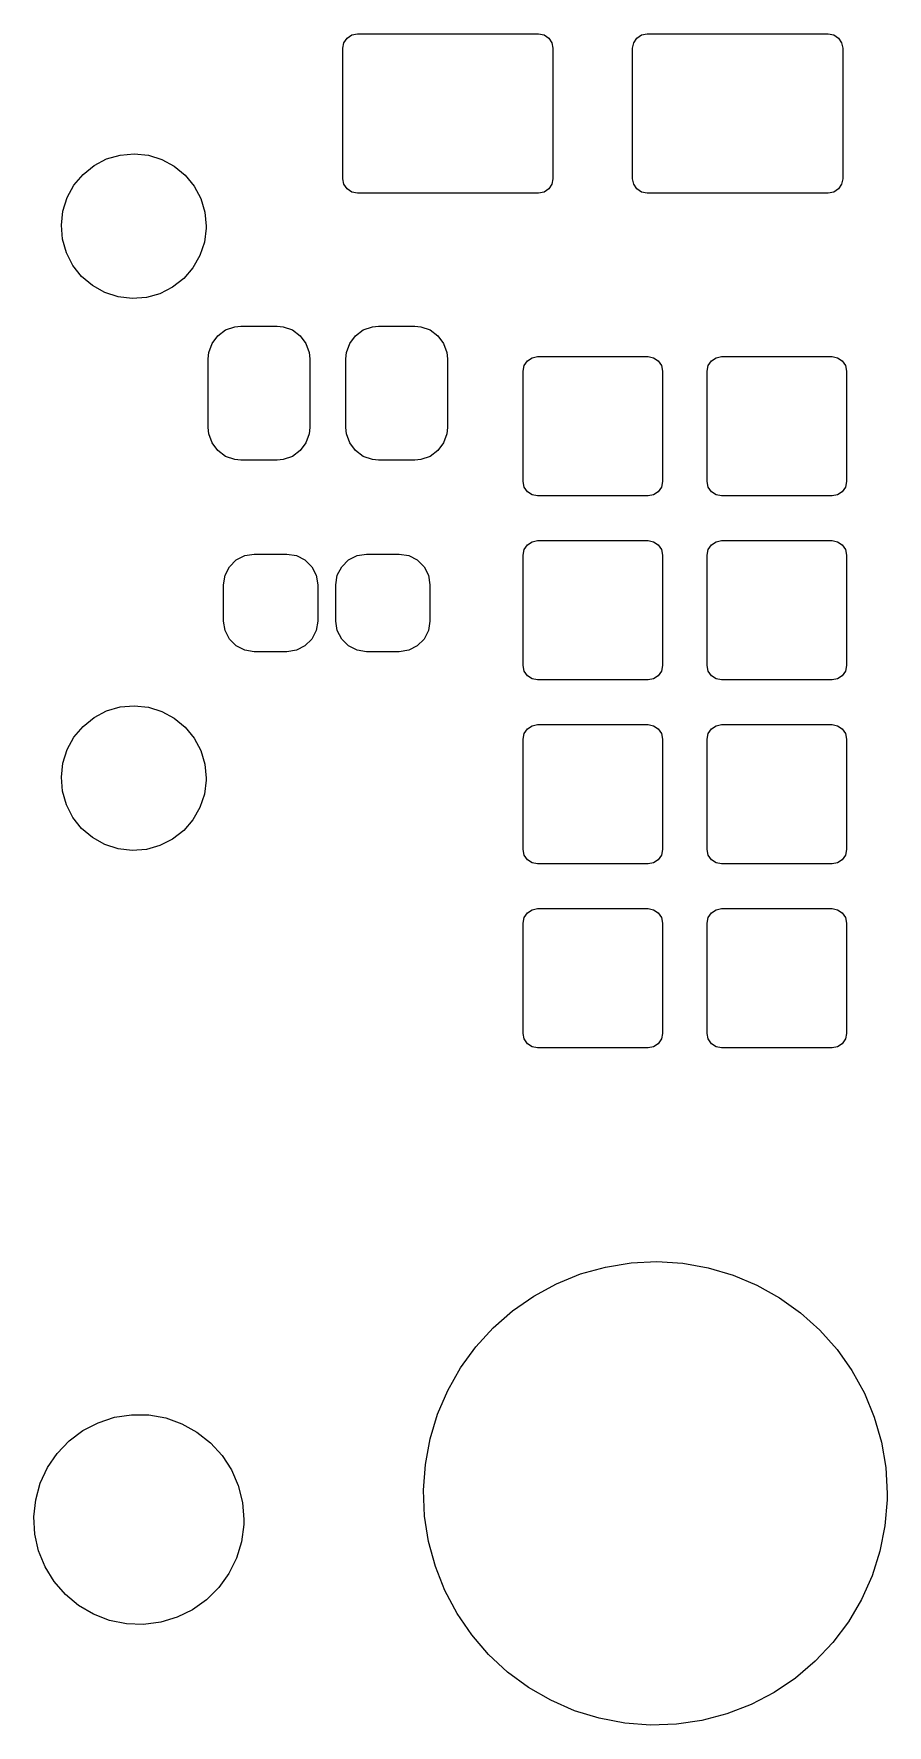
# Model space of a CAD drawing. Extents: x 3.87 to 6.13, y -5.13 to -3.27.
# Drawn here: x 5.662 to 6.126, y -5.126 to -4.207 of the extents above; entities that cross this region are included whole.
import ezdxf

# ---------------------------------------------------------------- set-up
doc = ezdxf.new("R2010")
doc.units = 0
doc.header["$MEASUREMENT"] = 0
doc.layers.add('BLACK', color=7, linetype='CONTINUOUS')

msp = doc.modelspace()

# ---------------------------------------------------------------- linework, layer by layer
at = {"layer": 'BLACK', "linetype": 'CONTINUOUS'}
for p, q in [((5.83077, -4.21155), (5.83248, -4.209)), ((5.83248, -4.209), (5.83503, -4.20729)), ((5.83503, -4.20729), (5.83805, -4.20669)), ((5.83805, -4.20669), (5.93647, -4.20669)), ((5.93647, -4.20669), (5.93949, -4.20729)), ((5.93949, -4.20729), (5.94204, -4.209)), ((5.94204, -4.209), (5.94375, -4.21155)), ((5.98825, -4.21155), (5.98996, -4.209)), ((5.98996, -4.209), (5.99251, -4.20729)), ((5.99251, -4.20729), (5.99553, -4.20669)), ((5.99553, -4.20669), (6.09395, -4.20669)), ((6.09395, -4.20669), (6.09697, -4.20729)), ((6.09697, -4.20729), (6.09952, -4.209)), ((6.09952, -4.209), (6.10123, -4.21155)), ((5.83017, -4.21457), (5.83077, -4.21155)), ((5.83017, -4.28543), (5.83017, -4.21457)), ((5.94375, -4.21155), (5.94435, -4.21457)), ((5.94435, -4.21457), (5.94435, -4.28543)), ((5.98765, -4.21457), (5.98825, -4.21155)), ((5.98765, -4.28543), (5.98765, -4.21457)), ((6.10123, -4.21155), (6.10183, -4.21457)), ((6.10183, -4.21457), (6.10183, -4.28543)), ((5.70179, -4.27472), (5.70916, -4.27255)), ((5.70916, -4.27255), (5.71681, -4.27185)), ((5.71681, -4.27185), (5.72445, -4.27265)), ((5.72445, -4.27265), (5.73179, -4.27493)), ((5.68405, -4.28898), (5.68899, -4.28309)), ((5.68899, -4.28309), (5.69498, -4.27828)), ((5.69498, -4.27828), (5.70179, -4.27472)), ((5.73179, -4.27493), (5.73855, -4.27858)), ((5.73855, -4.27858), (5.74447, -4.28348)), ((5.74447, -4.28348), (5.74933, -4.28943)), ((5.68035, -4.29571), (5.68405, -4.28898)), ((5.74933, -4.28943), (5.75293, -4.29622)), ((5.83077, -4.28845), (5.83017, -4.28543)), ((5.83248, -4.291), (5.83077, -4.28845)), ((5.83503, -4.29271), (5.83248, -4.291)), ((5.83805, -4.29331), (5.83503, -4.29271)), ((5.93949, -4.29271), (5.93647, -4.29331)), ((5.94204, -4.291), (5.93949, -4.29271)), ((5.94375, -4.28845), (5.94204, -4.291)), ((5.94435, -4.28543), (5.94375, -4.28845)), ((5.98825, -4.28845), (5.98765, -4.28543)), ((5.98996, -4.291), (5.98825, -4.28845)), ((5.99251, -4.29271), (5.98996, -4.291)), ((5.99553, -4.29331), (5.99251, -4.29271)), ((6.09697, -4.29271), (6.09395, -4.29331)), ((6.09952, -4.291), (6.09697, -4.29271)), ((6.10123, -4.28845), (6.09952, -4.291)), ((6.10183, -4.28543), (6.10123, -4.28845)), ((5.67803, -4.30303), (5.68035, -4.29571)), ((5.75293, -4.29622), (5.75516, -4.30357)), ((5.93647, -4.29331), (5.83805, -4.29331)), ((6.09395, -4.29331), (5.99553, -4.29331)), ((5.67717, -4.31067), (5.67803, -4.30303)), ((5.67781, -4.31833), (5.67717, -4.31067)), ((5.75516, -4.30357), (5.75591, -4.31122)), ((5.75591, -4.31122), (5.75589, -4.31232)), ((5.67993, -4.32571), (5.67781, -4.31833)), ((5.75493, -4.31994), (5.7525, -4.32723)), ((5.75589, -4.31232), (5.75493, -4.31994)), ((5.68344, -4.33255), (5.67993, -4.32571)), ((5.7525, -4.32723), (5.74871, -4.33391)), ((5.68821, -4.33857), (5.68344, -4.33255)), ((5.69407, -4.34355), (5.68821, -4.33857)), ((5.74871, -4.33391), (5.74369, -4.33973)), ((5.70077, -4.3473), (5.69407, -4.34355)), ((5.70808, -4.34967), (5.70077, -4.3473)), ((5.73077, -4.34793), (5.72337, -4.34999)), ((5.73763, -4.34446), (5.73077, -4.34793)), ((5.74369, -4.33973), (5.73763, -4.34446)), ((5.71571, -4.35058), (5.70808, -4.34967)), ((5.72337, -4.34999), (5.71571, -4.35058)), ((5.76647, -4.36764), (5.77144, -4.3659)), ((5.77144, -4.3659), (5.77476, -4.36558)), ((5.77476, -4.36558), (5.79444, -4.36558)), ((5.79444, -4.36558), (5.79776, -4.3659)), ((5.79776, -4.3659), (5.80273, -4.36764)), ((5.84127, -4.36764), (5.84624, -4.3659)), ((5.84624, -4.3659), (5.84956, -4.36558)), ((5.84956, -4.36558), (5.86924, -4.36558)), ((5.86924, -4.36558), (5.87256, -4.3659)), ((5.87256, -4.3659), (5.87753, -4.36764)), ((5.75735, -4.37998), (5.7591, -4.37501)), ((5.7591, -4.37501), (5.76223, -4.37077)), ((5.76223, -4.37077), (5.76647, -4.36764)), ((5.80273, -4.36764), (5.80697, -4.37077)), ((5.80697, -4.37077), (5.8101, -4.37501)), ((5.8101, -4.37501), (5.81184, -4.37998)), ((5.83216, -4.37998), (5.8339, -4.37501)), ((5.8339, -4.37501), (5.83703, -4.37077)), ((5.83703, -4.37077), (5.84127, -4.36764)), ((5.87753, -4.36764), (5.88177, -4.37077)), ((5.88177, -4.37077), (5.8849, -4.37501)), ((5.8849, -4.37501), (5.88665, -4.37998)), ((5.75704, -4.3833), (5.75735, -4.37998)), ((5.75704, -4.4207), (5.75704, -4.3833)), ((5.81184, -4.37998), (5.81216, -4.3833)), ((5.81216, -4.3833), (5.81216, -4.4207)), ((5.83184, -4.3833), (5.83216, -4.37998)), ((5.83184, -4.4207), (5.83184, -4.3833)), ((5.88665, -4.37998), (5.88696, -4.3833)), ((5.88696, -4.3833), (5.88696, -4.4207)), ((5.92873, -4.38699), (5.93043, -4.38443)), ((5.93043, -4.38443), (5.93299, -4.38273)), ((5.93299, -4.38273), (5.936, -4.38213)), ((5.936, -4.38213), (5.996, -4.38213)), ((5.996, -4.38213), (5.99901, -4.38273)), ((5.99901, -4.38273), (6.00157, -4.38443)), ((6.00157, -4.38443), (6.00327, -4.38699)), ((6.02873, -4.38699), (6.03043, -4.38443)), ((6.03043, -4.38443), (6.03299, -4.38273)), ((6.03299, -4.38273), (6.036, -4.38213)), ((6.036, -4.38213), (6.096, -4.38213)), ((6.096, -4.38213), (6.09901, -4.38273)), ((6.09901, -4.38273), (6.10157, -4.38443)), ((6.10157, -4.38443), (6.10327, -4.38699)), ((5.92813, -4.39), (5.92873, -4.38699)), ((5.92813, -4.45), (5.92813, -4.39)), ((6.00327, -4.38699), (6.00387, -4.39)), ((6.00387, -4.39), (6.00387, -4.45)), ((6.02813, -4.39), (6.02873, -4.38699)), ((6.02813, -4.45), (6.02813, -4.39)), ((6.10327, -4.38699), (6.10387, -4.39)), ((6.10387, -4.39), (6.10387, -4.45)), ((5.75735, -4.42402), (5.75704, -4.4207)), ((5.81216, -4.4207), (5.81184, -4.42402)), ((5.83216, -4.42402), (5.83184, -4.4207)), ((5.88696, -4.4207), (5.88665, -4.42402)), ((5.7591, -4.42899), (5.75735, -4.42402)), ((5.76223, -4.43323), (5.7591, -4.42899)), ((5.8101, -4.42899), (5.80697, -4.43323)), ((5.81184, -4.42402), (5.8101, -4.42899)), ((5.8339, -4.42899), (5.83216, -4.42402)), ((5.83703, -4.43323), (5.8339, -4.42899)), ((5.8849, -4.42899), (5.88177, -4.43323)), ((5.88665, -4.42402), (5.8849, -4.42899)), ((5.76647, -4.43636), (5.76223, -4.43323)), ((5.77144, -4.4381), (5.76647, -4.43636)), ((5.77476, -4.43842), (5.77144, -4.4381)), ((5.79444, -4.43842), (5.77476, -4.43842)), ((5.79776, -4.4381), (5.79444, -4.43842)), ((5.80273, -4.43636), (5.79776, -4.4381)), ((5.80697, -4.43323), (5.80273, -4.43636)), ((5.84127, -4.43636), (5.83703, -4.43323)), ((5.84624, -4.4381), (5.84127, -4.43636)), ((5.84956, -4.43842), (5.84624, -4.4381)), ((5.86924, -4.43842), (5.84956, -4.43842)), ((5.87256, -4.4381), (5.86924, -4.43842)), ((5.87753, -4.43636), (5.87256, -4.4381)), ((5.88177, -4.43323), (5.87753, -4.43636)), ((5.92873, -4.45301), (5.92813, -4.45)), ((5.93043, -4.45557), (5.92873, -4.45301)), ((5.93299, -4.45727), (5.93043, -4.45557)), ((5.936, -4.45787), (5.93299, -4.45727)), ((5.996, -4.45787), (5.936, -4.45787)), ((5.99901, -4.45727), (5.996, -4.45787)), ((6.00157, -4.45557), (5.99901, -4.45727)), ((6.00327, -4.45301), (6.00157, -4.45557)), ((6.00387, -4.45), (6.00327, -4.45301)), ((6.02873, -4.45301), (6.02813, -4.45)), ((6.03043, -4.45557), (6.02873, -4.45301)), ((6.03299, -4.45727), (6.03043, -4.45557)), ((6.036, -4.45787), (6.03299, -4.45727)), ((6.096, -4.45787), (6.036, -4.45787)), ((6.09901, -4.45727), (6.096, -4.45787)), ((6.10157, -4.45557), (6.09901, -4.45727)), ((6.10327, -4.45301), (6.10157, -4.45557)), ((6.10387, -4.45), (6.10327, -4.45301)), ((5.92873, -4.48699), (5.93043, -4.48443)), ((5.93043, -4.48443), (5.93299, -4.48273)), ((5.93299, -4.48273), (5.936, -4.48213)), ((5.936, -4.48213), (5.996, -4.48213)), ((5.996, -4.48213), (5.99901, -4.48273)), ((5.99901, -4.48273), (6.00157, -4.48443)), ((6.00157, -4.48443), (6.00327, -4.48699)), ((6.02873, -4.48699), (6.03043, -4.48443)), ((6.03043, -4.48443), (6.03299, -4.48273)), ((6.03299, -4.48273), (6.036, -4.48213)), ((6.036, -4.48213), (6.096, -4.48213)), ((6.096, -4.48213), (6.09901, -4.48273)), ((6.09901, -4.48273), (6.10157, -4.48443)), ((6.10157, -4.48443), (6.10327, -4.48699)), ((5.76849, -4.49632), (5.7722, -4.49262)), ((5.7722, -4.49262), (5.77686, -4.49024)), ((5.77686, -4.49024), (5.78203, -4.48943)), ((5.78203, -4.48943), (5.79975, -4.48943)), ((5.79975, -4.48943), (5.80492, -4.49024)), ((5.80492, -4.49024), (5.80958, -4.49262)), ((5.80958, -4.49262), (5.81328, -4.49632)), ((5.82952, -4.49632), (5.83322, -4.49262)), ((5.83322, -4.49262), (5.83788, -4.49024)), ((5.83788, -4.49024), (5.84306, -4.48943)), ((5.84306, -4.48943), (5.86077, -4.48943)), ((5.86077, -4.48943), (5.86594, -4.49024)), ((5.86594, -4.49024), (5.87061, -4.49262)), ((5.87061, -4.49262), (5.87431, -4.49632)), ((5.92813, -4.49), (5.92873, -4.48699)), ((5.92813, -4.55), (5.92813, -4.49)), ((6.00327, -4.48699), (6.00387, -4.49)), ((6.00387, -4.49), (6.00387, -4.55)), ((6.02813, -4.49), (6.02873, -4.48699)), ((6.02813, -4.55), (6.02813, -4.49)), ((6.10327, -4.48699), (6.10387, -4.49)), ((6.10387, -4.49), (6.10387, -4.55)), ((5.7653, -4.50616), (5.76612, -4.50099)), ((5.76612, -4.50099), (5.76849, -4.49632)), ((5.81328, -4.49632), (5.81566, -4.50099)), ((5.81566, -4.50099), (5.81648, -4.50616)), ((5.82632, -4.50616), (5.82714, -4.50099)), ((5.82714, -4.50099), (5.82952, -4.49632)), ((5.87431, -4.49632), (5.87669, -4.50099)), ((5.87669, -4.50099), (5.8775, -4.50616)), ((5.7653, -4.52584), (5.7653, -4.50616)), ((5.81648, -4.50616), (5.81648, -4.52584)), ((5.82632, -4.52584), (5.82632, -4.50616)), ((5.8775, -4.50616), (5.8775, -4.52584)), ((5.76612, -4.53101), (5.7653, -4.52584)), ((5.76849, -4.53568), (5.76612, -4.53101)), ((5.81566, -4.53101), (5.81328, -4.53568)), ((5.81648, -4.52584), (5.81566, -4.53101)), ((5.82714, -4.53101), (5.82632, -4.52584)), ((5.82952, -4.53568), (5.82714, -4.53101)), ((5.87669, -4.53101), (5.87431, -4.53568)), ((5.8775, -4.52584), (5.87669, -4.53101)), ((5.7722, -4.53938), (5.76849, -4.53568)), ((5.77686, -4.54176), (5.7722, -4.53938)), ((5.80958, -4.53938), (5.80492, -4.54176)), ((5.81328, -4.53568), (5.80958, -4.53938)), ((5.83322, -4.53938), (5.82952, -4.53568)), ((5.83788, -4.54176), (5.83322, -4.53938)), ((5.87061, -4.53938), (5.86594, -4.54176)), ((5.87431, -4.53568), (5.87061, -4.53938)), ((5.78203, -4.54257), (5.77686, -4.54176)), ((5.79975, -4.54257), (5.78203, -4.54257)), ((5.80492, -4.54176), (5.79975, -4.54257)), ((5.84306, -4.54257), (5.83788, -4.54176)), ((5.86077, -4.54257), (5.84306, -4.54257)), ((5.86594, -4.54176), (5.86077, -4.54257)), ((5.92873, -4.55301), (5.92813, -4.55)), ((6.00387, -4.55), (6.00327, -4.55301)), ((6.02873, -4.55301), (6.02813, -4.55)), ((6.10387, -4.55), (6.10327, -4.55301)), ((5.93043, -4.55557), (5.92873, -4.55301)), ((5.93299, -4.55727), (5.93043, -4.55557)), ((5.936, -4.55787), (5.93299, -4.55727)), ((5.996, -4.55787), (5.936, -4.55787)), ((5.99901, -4.55727), (5.996, -4.55787)), ((6.00157, -4.55557), (5.99901, -4.55727)), ((6.00327, -4.55301), (6.00157, -4.55557)), ((6.03043, -4.55557), (6.02873, -4.55301)), ((6.03299, -4.55727), (6.03043, -4.55557)), ((6.036, -4.55787), (6.03299, -4.55727)), ((6.096, -4.55787), (6.036, -4.55787)), ((6.09901, -4.55727), (6.096, -4.55787)), ((6.10157, -4.55557), (6.09901, -4.55727)), ((6.10327, -4.55301), (6.10157, -4.55557)), ((5.69498, -4.57828), (5.70179, -4.57472)), ((5.70179, -4.57472), (5.70916, -4.57255)), ((5.70916, -4.57255), (5.71681, -4.57185)), ((5.71681, -4.57185), (5.72445, -4.57265)), ((5.72445, -4.57265), (5.73179, -4.57493)), ((5.73179, -4.57493), (5.73855, -4.57858)), ((5.68405, -4.58898), (5.68899, -4.58309)), ((5.68899, -4.58309), (5.69498, -4.57828)), ((5.73855, -4.57858), (5.74447, -4.58348)), ((5.74447, -4.58348), (5.74933, -4.58943)), ((5.92813, -4.59), (5.92873, -4.58699)), ((5.92873, -4.58699), (5.93043, -4.58443)), ((5.93043, -4.58443), (5.93299, -4.58273)), ((5.93299, -4.58273), (5.936, -4.58213)), ((5.936, -4.58213), (5.996, -4.58213)), ((5.996, -4.58213), (5.99901, -4.58273)), ((5.99901, -4.58273), (6.00157, -4.58443)), ((6.00157, -4.58443), (6.00327, -4.58699)), ((6.00327, -4.58699), (6.00387, -4.59)), ((6.02813, -4.59), (6.02873, -4.58699)), ((6.02873, -4.58699), (6.03043, -4.58443)), ((6.03043, -4.58443), (6.03299, -4.58273)), ((6.03299, -4.58273), (6.036, -4.58213)), ((6.036, -4.58213), (6.096, -4.58213)), ((6.096, -4.58213), (6.09901, -4.58273)), ((6.09901, -4.58273), (6.10157, -4.58443)), ((6.10157, -4.58443), (6.10327, -4.58699)), ((6.10327, -4.58699), (6.10387, -4.59)), ((5.67803, -4.60303), (5.68035, -4.59571)), ((5.68035, -4.59571), (5.68405, -4.58898)), ((5.74933, -4.58943), (5.75293, -4.59622)), ((5.75293, -4.59622), (5.75516, -4.60357)), ((5.92813, -4.65), (5.92813, -4.59)), ((6.00387, -4.59), (6.00387, -4.65)), ((6.02813, -4.65), (6.02813, -4.59)), ((6.10387, -4.59), (6.10387, -4.65)), ((5.67717, -4.61067), (5.67803, -4.60303)), ((5.75516, -4.60357), (5.75591, -4.61122)), ((5.67781, -4.61833), (5.67717, -4.61067)), ((5.75589, -4.61232), (5.75493, -4.61994)), ((5.75591, -4.61122), (5.75589, -4.61232)), ((5.67993, -4.62571), (5.67781, -4.61833)), ((5.75493, -4.61994), (5.7525, -4.62723)), ((5.68344, -4.63255), (5.67993, -4.62571)), ((5.68821, -4.63857), (5.68344, -4.63255)), ((5.7525, -4.62723), (5.74871, -4.63391)), ((5.69407, -4.64355), (5.68821, -4.63857)), ((5.74369, -4.63973), (5.73763, -4.64446)), ((5.74871, -4.63391), (5.74369, -4.63973)), ((5.70077, -4.6473), (5.69407, -4.64355)), ((5.70808, -4.64967), (5.70077, -4.6473)), ((5.71571, -4.65058), (5.70808, -4.64967)), ((5.72337, -4.64999), (5.71571, -4.65058)), ((5.73077, -4.64793), (5.72337, -4.64999)), ((5.73763, -4.64446), (5.73077, -4.64793)), ((5.92873, -4.65301), (5.92813, -4.65)), ((6.00387, -4.65), (6.00327, -4.65301)), ((6.02873, -4.65301), (6.02813, -4.65)), ((6.10387, -4.65), (6.10327, -4.65301)), ((5.93043, -4.65557), (5.92873, -4.65301)), ((5.93299, -4.65727), (5.93043, -4.65557)), ((5.936, -4.65787), (5.93299, -4.65727)), ((5.996, -4.65787), (5.936, -4.65787)), ((5.99901, -4.65727), (5.996, -4.65787)), ((6.00157, -4.65557), (5.99901, -4.65727)), ((6.00327, -4.65301), (6.00157, -4.65557)), ((6.03043, -4.65557), (6.02873, -4.65301)), ((6.03299, -4.65727), (6.03043, -4.65557)), ((6.036, -4.65787), (6.03299, -4.65727)), ((6.096, -4.65787), (6.036, -4.65787)), ((6.09901, -4.65727), (6.096, -4.65787)), ((6.10157, -4.65557), (6.09901, -4.65727)), ((6.10327, -4.65301), (6.10157, -4.65557)), ((5.92813, -4.69), (5.92873, -4.68699)), ((5.92873, -4.68699), (5.93043, -4.68443)), ((5.93043, -4.68443), (5.93299, -4.68273)), ((5.93299, -4.68273), (5.936, -4.68213)), ((5.936, -4.68213), (5.996, -4.68213)), ((5.996, -4.68213), (5.99901, -4.68273)), ((5.99901, -4.68273), (6.00157, -4.68443)), ((6.00157, -4.68443), (6.00327, -4.68699)), ((6.00327, -4.68699), (6.00387, -4.69)), ((6.02813, -4.69), (6.02873, -4.68699)), ((6.02873, -4.68699), (6.03043, -4.68443)), ((6.03043, -4.68443), (6.03299, -4.68273)), ((6.03299, -4.68273), (6.036, -4.68213)), ((6.036, -4.68213), (6.096, -4.68213)), ((6.096, -4.68213), (6.09901, -4.68273)), ((6.09901, -4.68273), (6.10157, -4.68443)), ((6.10157, -4.68443), (6.10327, -4.68699)), ((6.10327, -4.68699), (6.10387, -4.69)), ((5.92813, -4.75), (5.92813, -4.69)), ((6.00387, -4.69), (6.00387, -4.75)), ((6.02813, -4.75), (6.02813, -4.69)), ((6.10387, -4.69), (6.10387, -4.75)), ((5.92873, -4.75301), (5.92813, -4.75)), ((6.00387, -4.75), (6.00327, -4.75301)), ((6.02873, -4.75301), (6.02813, -4.75)), ((6.10387, -4.75), (6.10327, -4.75301)), ((5.93043, -4.75557), (5.92873, -4.75301)), ((5.93299, -4.75727), (5.93043, -4.75557)), ((5.936, -4.75787), (5.93299, -4.75727)), ((5.996, -4.75787), (5.936, -4.75787)), ((5.99901, -4.75727), (5.996, -4.75787)), ((6.00157, -4.75557), (5.99901, -4.75727)), ((6.00327, -4.75301), (6.00157, -4.75557)), ((6.03043, -4.75557), (6.02873, -4.75301)), ((6.03299, -4.75727), (6.03043, -4.75557)), ((6.036, -4.75787), (6.03299, -4.75727)), ((6.096, -4.75787), (6.036, -4.75787)), ((6.09901, -4.75727), (6.096, -4.75787)), ((6.10157, -4.75557), (6.09901, -4.75727)), ((6.10327, -4.75301), (6.10157, -4.75557)), ((5.94636, -4.88601), (5.9594, -4.88074)), ((5.9594, -4.88074), (5.97295, -4.87695)), ((5.97295, -4.87695), (5.98683, -4.87471)), ((5.98683, -4.87471), (6.00088, -4.87402)), ((6.00088, -4.87402), (6.01492, -4.8749)), ((6.01492, -4.8749), (6.02877, -4.87734)), ((6.02877, -4.87734), (6.04226, -4.88132)), ((6.04226, -4.88132), (6.05523, -4.88677)), ((5.93399, -4.8927), (5.94636, -4.88601)), ((6.05523, -4.88677), (6.06751, -4.89363)), ((5.92244, -4.90072), (5.93399, -4.8927)), ((6.06751, -4.89363), (6.07894, -4.90182)), ((5.91185, -4.90999), (5.92244, -4.90072)), ((6.07894, -4.90182), (6.08939, -4.91123)), ((5.90237, -4.92037), (5.91185, -4.90999)), ((6.08939, -4.91123), (6.09873, -4.92175)), ((5.8941, -4.93175), (5.90237, -4.92037)), ((6.09873, -4.92175), (6.10684, -4.93324)), ((5.88715, -4.94398), (5.8941, -4.93175)), ((6.10684, -4.93324), (6.11362, -4.94556)), ((5.88161, -4.95691), (5.88715, -4.94398)), ((6.11362, -4.94556), (6.11898, -4.95857)), ((5.68887, -4.96587), (5.69717, -4.96155)), ((5.69717, -4.96155), (5.70606, -4.95864)), ((5.70606, -4.95864), (5.71531, -4.95723)), ((5.71531, -4.95723), (5.72466, -4.95734)), ((5.72466, -4.95734), (5.73387, -4.95898)), ((5.73387, -4.95898), (5.74269, -4.9621)), ((5.74269, -4.9621), (5.75088, -4.96662)), ((5.87755, -4.97038), (5.88161, -4.95691)), ((6.11898, -4.95857), (6.12285, -4.97209)), ((5.67493, -4.97825), (5.68139, -4.97148)), ((5.68139, -4.97148), (5.68887, -4.96587)), ((5.75088, -4.96662), (5.75822, -4.97242)), ((5.75822, -4.97242), (5.76452, -4.97934)), ((5.87501, -4.98421), (5.87755, -4.97038)), ((6.12285, -4.97209), (6.1252, -4.98596)), ((5.66965, -4.98598), (5.67493, -4.97825)), ((5.76452, -4.97934), (5.7696, -4.9872)), ((5.66572, -4.99446), (5.66965, -4.98598)), ((5.7696, -4.9872), (5.77333, -4.99578)), ((5.87403, -4.99824), (5.87501, -4.98421)), ((6.1252, -4.98596), (6.12598, -5)), ((5.66322, -5.00348), (5.66572, -4.99446)), ((5.77333, -4.99578), (5.77561, -5.00485)), ((5.87462, -5.01229), (5.87403, -4.99824)), ((6.12598, -5), (6.12594, -5.00352)), ((5.66222, -5.01278), (5.66322, -5.00348)), ((5.77561, -5.00485), (5.77638, -5.01417)), ((6.12594, -5.00352), (6.12476, -5.01753)), ((5.66276, -5.02212), (5.66222, -5.01278)), ((5.77631, -5.01696), (5.77509, -5.02624)), ((5.77638, -5.01417), (5.77631, -5.01696)), ((5.87677, -5.02619), (5.87462, -5.01229)), ((6.12476, -5.01753), (6.12203, -5.03133)), ((5.66482, -5.03124), (5.66276, -5.02212)), ((5.77509, -5.02624), (5.77237, -5.03519)), ((5.88046, -5.03977), (5.87677, -5.02619)), ((5.66834, -5.03991), (5.66482, -5.03124)), ((5.77237, -5.03519), (5.76822, -5.04357)), ((6.12203, -5.03133), (6.11777, -5.04474)), ((5.67322, -5.04789), (5.66834, -5.03991)), ((5.76822, -5.04357), (5.76276, -5.05117)), ((5.88563, -5.05284), (5.88046, -5.03977)), ((6.11777, -5.04474), (6.11205, -5.05759)), ((5.67935, -5.05496), (5.67322, -5.04789)), ((5.68655, -5.06094), (5.67935, -5.05496)), ((5.76276, -5.05117), (5.75614, -5.05778)), ((5.89224, -5.06526), (5.88563, -5.05284)), ((5.69463, -5.06566), (5.68655, -5.06094)), ((5.74852, -5.06321), (5.74012, -5.06732)), ((5.75614, -5.05778), (5.74852, -5.06321)), ((6.11205, -5.05759), (6.10493, -5.06972)), ((5.70336, -5.06899), (5.69463, -5.06566)), ((5.71253, -5.07086), (5.70336, -5.06899)), ((5.72188, -5.0712), (5.71253, -5.07086)), ((5.73116, -5.07001), (5.72188, -5.0712)), ((5.74012, -5.06732), (5.73116, -5.07001)), ((5.90018, -5.07687), (5.89224, -5.06526)), ((6.10493, -5.06972), (6.09651, -5.08098)), ((5.90937, -5.08752), (5.90018, -5.07687)), ((6.09651, -5.08098), (6.08688, -5.09123)), ((5.91969, -5.09707), (5.90937, -5.08752)), ((6.08688, -5.09123), (6.07617, -5.10035)), ((5.93102, -5.10542), (5.91969, -5.09707)), ((6.07617, -5.10035), (6.06451, -5.10822)), ((5.9432, -5.11245), (5.93102, -5.10542)), ((6.06451, -5.10822), (6.05204, -5.11473)), ((5.95609, -5.11808), (5.9432, -5.11245)), ((5.96952, -5.12224), (5.95609, -5.11808)), ((6.03893, -5.11982), (6.02533, -5.12341)), ((6.05204, -5.11473), (6.03893, -5.11982)), ((5.98334, -5.12488), (5.96952, -5.12224)), ((5.99736, -5.12596), (5.98334, -5.12488)), ((6.01142, -5.12547), (5.99736, -5.12596)), ((6.02533, -5.12341), (6.01142, -5.12547))]:
    msp.add_line(p, q, dxfattribs=at)

doc.saveas('drawing.dxf')
